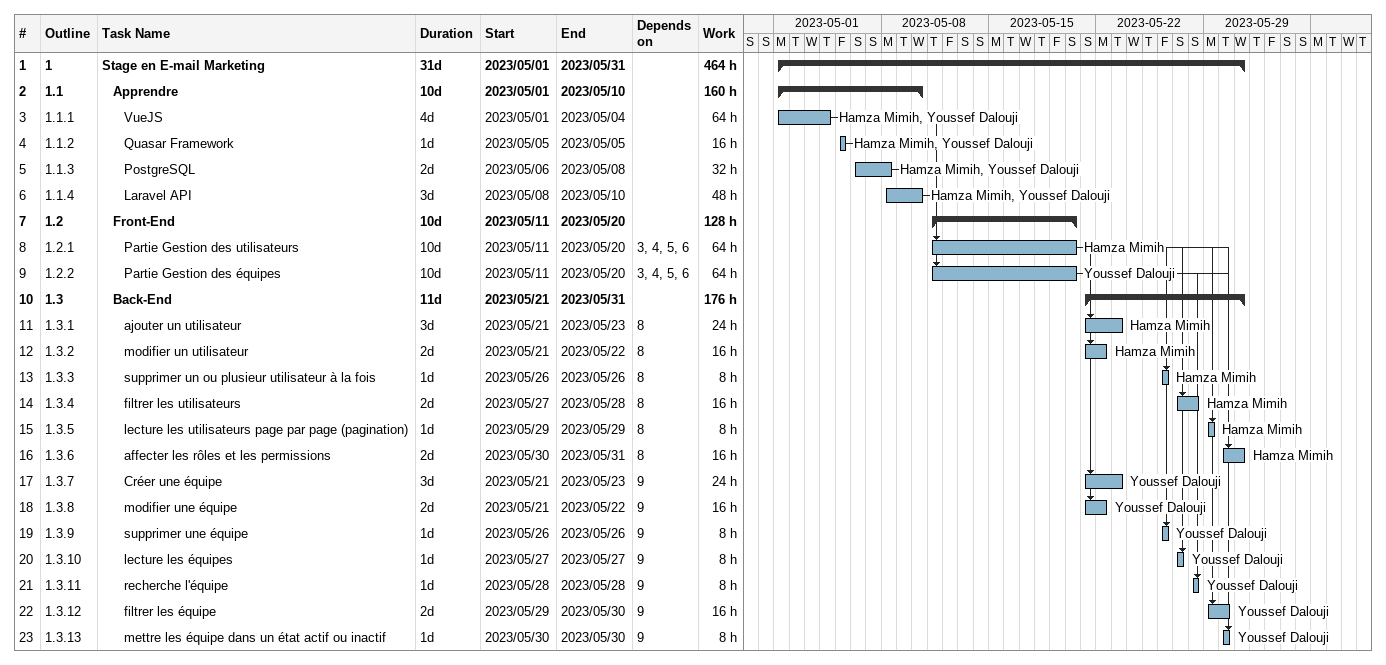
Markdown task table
| ID | WBS | Task | Duration | Start | Finish | Predecessors | Resources | Work (h) |
|---|---|---|---|---|---|---|---|---|
| 1 | 1 | **Stage en E-mail Marketing** | 31d | 2023-05-01 | 2023-05-31 |  |  | 464 |
| 2 | 1.1 | **Apprendre** | 10d | 2023-05-01 | 2023-05-10 |  |  | 160 |
| 3 | 1.1.1 | VueJS | 4d | 2023-05-01 | 2023-05-04 |  | Hamza Mimih, Youssef Dalouji | 64 |
| 4 | 1.1.2 | Quasar Framework | 1d | 2023-05-05 | 2023-05-05 |  | Hamza Mimih, Youssef Dalouji | 16 |
| 5 | 1.1.3 | PostgreSQL | 2d | 2023-05-06 | 2023-05-08 |  | Hamza Mimih, Youssef Dalouji | 32 |
| 6 | 1.1.4 | Laravel API | 3d | 2023-05-08 | 2023-05-10 |  | Hamza Mimih, Youssef Dalouji | 48 |
| 7 | 1.2 | **Front-End** | 10d | 2023-05-11 | 2023-05-20 |  |  | 128 |
| 8 | 1.2.1 | Partie Gestion des utilisateurs | 10d | 2023-05-11 | 2023-05-20 | 3, 4, 5, 6 | Hamza Mimih | 64 |
| 9 | 1.2.2 | Partie Gestion des équipes | 10d | 2023-05-11 | 2023-05-20 | 3, 4, 5, 6 | Youssef Dalouji | 64 |
| 10 | 1.3 | **Back-End** | 11d | 2023-05-21 | 2023-05-31 |  |  | 176 |
| 11 | 1.3.1 | ajouter un utilisateur | 3d | 2023-05-21 | 2023-05-23 | 8 | Hamza Mimih | 24 |
| 12 | 1.3.2 | modifier un utilisateur | 2d | 2023-05-21 | 2023-05-22 | 8 | Hamza Mimih | 16 |
| 13 | 1.3.3 | supprimer un ou plusieur utilisateur à la fois | 1d | 2023-05-26 | 2023-05-26 | 8 | Hamza Mimih | 8 |
| 14 | 1.3.4 | filtrer les utilisateurs | 2d | 2023-05-27 | 2023-05-28 | 8 | Hamza Mimih | 16 |
| 15 | 1.3.5 | lecture les utilisateurs page par page (pagination) | 1d | 2023-05-29 | 2023-05-29 | 8 | Hamza Mimih | 8 |
| 16 | 1.3.6 | affecter les rôles et les permissions | 2d | 2023-05-30 | 2023-05-31 | 8 | Hamza Mimih | 16 |
| 17 | 1.3.7 | Créer une équipe | 3d | 2023-05-21 | 2023-05-23 | 9 | Youssef Dalouji | 24 |
| 18 | 1.3.8 | modifier une équipe | 2d | 2023-05-21 | 2023-05-22 | 9 | Youssef Dalouji | 16 |
| 19 | 1.3.9 | supprimer une équipe | 1d | 2023-05-26 | 2023-05-26 | 9 | Youssef Dalouji | 8 |
| 20 | 1.3.10 | lecture les équipes | 1d | 2023-05-27 | 2023-05-27 | 9 | Youssef Dalouji | 8 |
| 21 | 1.3.11 | recherche l'équipe | 1d | 2023-05-28 | 2023-05-28 | 9 | Youssef Dalouji | 8 |
| 22 | 1.3.12 | filtrer les équipe | 2d | 2023-05-29 | 2023-05-30 | 9 | Youssef Dalouji | 16 |
| 23 | 1.3.13 | mettre les équipe dans un état actif ou inactif | 1d | 2023-05-30 | 2023-05-30 | 9 | Youssef Dalouji | 8 |
